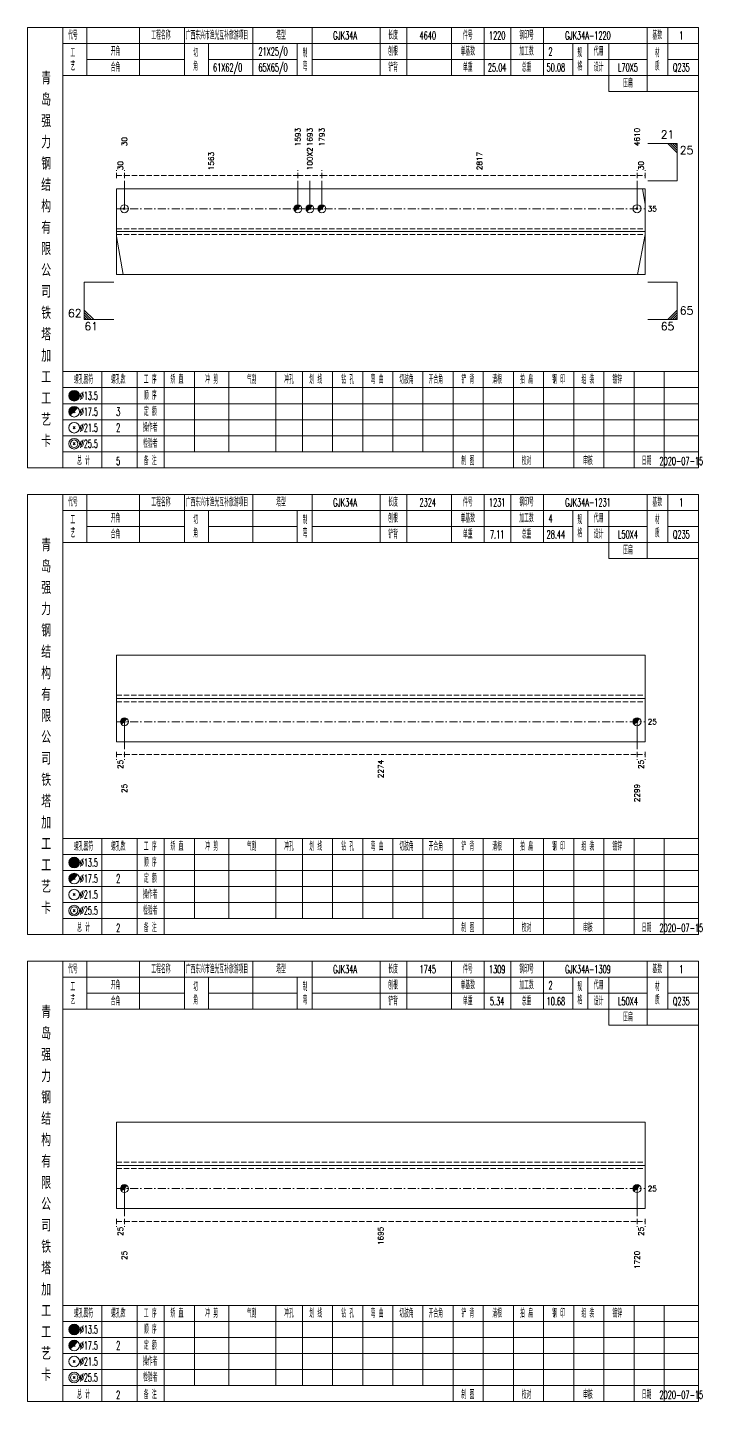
# Model space of a CAD drawing. Extents: x 0 to 2606, y -377 to 6479.
# Drawn here: x 523 to 776, y 700 to 1215 of the extents above; entities that cross this region are included whole.
import ezdxf
from ezdxf.enums import TextEntityAlignment as Align

# ---------------------------------------------------------------- set-up
doc = ezdxf.new("R2010")
doc.units = 0
doc.header["$MEASUREMENT"] = 0
doc.linetypes.add('一点画线', pattern=[5.2, 3, -1, 0.2, -1])
doc.linetypes.add('虚线', pattern=[2.75, 2, -0.75])
doc.layers.get('0').update_dxf_attribs({"linetype": 'CONTINUOUS', "lineweight": 25})
doc.layers.add('1', color=7, linetype='CONTINUOUS', lineweight=25)
doc.layers.add('4', color=7, linetype='CONTINUOUS', lineweight=25)
doc.styles.get("Standard").update_dxf_attribs({"font": 'simplex.shx', "width": 0.7, "height": 3, "bigfont": 'gbhzfs.shx'})

msp = doc.modelspace()

# ---------------------------------------------------------------- linework, layer by layer
at = {"color": 7, "linetype": 'Continuous', "lineweight": 13}
for p, q in [((766.2, 1171.5), (755.2, 1171.5)), ((762.7, 1171.5), (766.2, 1168)), ((763.57, 1171.5), (766.2, 1168.88)), ((764.45, 1171.5), (766.2, 1169.75)), ((765.32, 1171.5), (766.2, 1170.62)), ((766.2, 1157.5), (766.2, 1171.5)), ((559.1, 1147.07), (559.1, 1157.5)), ((624.11, 1147.07), (624.11, 1157.5)), ((628.61, 1147.07), (628.61, 1157.5)), ((633.11, 1147.07), (633.11, 1157.5)), ((751.2, 1147.07), (751.2, 1157.5)), ((754.2, 1148.83), (753.3, 1154.57)), ((766.2, 1157.5), (755.2, 1157.5)), ((558.8, 1146.77), (559.4, 1147.37)), ((559.4, 1146.77), (558.8, 1147.37)), ((750.9, 1146.77), (751.5, 1147.37)), ((751.5, 1146.77), (750.9, 1147.37)), ((556.1, 1136.66), (558.7, 1122.43)), ((754.2, 1137.35), (751.42, 1122.43)), ((544.1, 1119.5), (555.1, 1119.5)), ((544.1, 1119.5), (544.1, 1105.5)), ((766.2, 1119.5), (755.2, 1119.5)), ((766.2, 1119.5), (766.2, 1105.5)), ((547.6, 1105.5), (544.1, 1109)), ((546.72, 1105.5), (544.1, 1108.12)), ((762.7, 1105.5), (766.2, 1109)), ((763.57, 1105.5), (766.2, 1108.12)), ((545.85, 1105.5), (544.1, 1107.25)), ((544.97, 1105.5), (544.1, 1106.38)), ((544.1, 1105.5), (555.1, 1105.5)), ((766.2, 1105.5), (755.2, 1105.5)), ((764.45, 1105.5), (766.2, 1107.25)), ((765.32, 1105.5), (766.2, 1106.38)), ((559.1, 954.8), (559.1, 944.5)), ((751.2, 954.8), (751.2, 944.5)), ((559.1, 779.8), (559.1, 769.5)), ((751.2, 779.8), (751.2, 769.5))]:
    msp.add_line(p, q, dxfattribs=at)
at = {"color": 8, "linetype": '虚线', "lineweight": 9}
for p, q in [((556.1, 1158.5), (556.1, 1161.5)), ((556.1, 1159.5), (559.1, 1159.5)), ((559.1, 1158.5), (559.1, 1161.5)), ((559.1, 1158.5), (559.1, 1161.5)), ((559.1, 1159.5), (624.11, 1159.5)), ((624.11, 1158.5), (624.11, 1161.5)), ((624.11, 1158.5), (624.11, 1161.5)), ((624.11, 1159.5), (633.11, 1159.5)), ((633.11, 1158.5), (633.11, 1161.5)), ((633.11, 1158.5), (633.11, 1161.5)), ((633.11, 1159.5), (751.2, 1159.5)), ((751.2, 1158.5), (751.2, 1161.5)), ((751.2, 1158.5), (751.2, 1161.5)), ((751.2, 1159.5), (754.2, 1159.5)), ((754.2, 1158.5), (754.2, 1161.5)), ((556.1, 943.5), (556.1, 940.5)), ((556.1, 942.5), (559.1, 942.5)), ((559.1, 943.5), (559.1, 940.5)), ((559.1, 943.5), (559.1, 940.5)), ((559.1, 942.5), (751.2, 942.5)), ((751.2, 943.5), (751.2, 940.5)), ((751.2, 943.5), (751.2, 940.5)), ((751.2, 942.5), (754.2, 942.5)), ((754.2, 943.5), (754.2, 940.5)), ((556.1, 768.5), (556.1, 765.5)), ((556.1, 767.5), (559.1, 767.5)), ((559.1, 768.5), (559.1, 765.5)), ((559.1, 768.5), (559.1, 765.5)), ((559.1, 767.5), (751.2, 767.5)), ((751.2, 768.5), (751.2, 765.5)), ((751.2, 768.5), (751.2, 765.5)), ((751.2, 767.5), (754.2, 767.5)), ((754.2, 768.5), (754.2, 765.5))]:
    msp.add_line(p, q, dxfattribs=at)
at = {"color": 7, "linetype": 'Continuous', "lineweight": 18}
for p, q in [((556.1, 1154.57), (556.1, 1122.43)), ((556.1, 1154.57), (754.2, 1154.57)), ((754.2, 1154.57), (754.2, 1122.43)), ((556.1, 1138.5), (754.2, 1138.5)), ((556.1, 979.7), (556.1, 947.3)), ((556.1, 979.7), (754.2, 979.7)), ((754.2, 979.7), (754.2, 947.3)), ((556.1, 963.5), (754.2, 963.5)), ((556.1, 804.7), (556.1, 772.3)), ((556.1, 804.7), (754.2, 804.7)), ((754.2, 804.7), (754.2, 772.3)), ((556.1, 788.5), (754.2, 788.5))]:
    msp.add_line(p, q, dxfattribs=at)
at = {"color": 3, "linetype": '一点画线', "lineweight": 13}
for p, q in [((556.1, 1147.07), (754.2, 1147.07)), ((556.1, 954.8), (754.2, 954.8)), ((556.1, 779.8), (754.2, 779.8))]:
    msp.add_line(p, q, dxfattribs=at)
at = {"color": 7, "linetype": 'Continuous', "lineweight": 0}
for p, q in [((623.81, 1146.77), (624.41, 1147.37)), ((623.81, 1147.37), (624.41, 1146.77)), ((628.31, 1146.77), (628.91, 1147.37)), ((628.31, 1147.37), (628.91, 1146.77)), ((632.81, 1146.77), (633.41, 1147.37)), ((632.81, 1147.37), (633.41, 1146.77))]:
    msp.add_line(p, q, dxfattribs=at)
at = {"color": 1, "linetype": '虚线', "lineweight": 18}
for p, q in [((556.1, 1139.57), (754.2, 1139.57)), ((556.1, 1137.43), (754.2, 1137.43)), ((556.1, 964.7), (754.2, 964.7)), ((556.1, 962.3), (754.2, 962.3)), ((556.1, 789.7), (754.2, 789.7)), ((556.1, 787.3), (754.2, 787.3))]:
    msp.add_line(p, q, dxfattribs=at)
at = {"color": 7, "linetype": 'Continuous', "lineweight": 13}
for centre in [(559.1, 1147.07), (624.11, 1147.07), (628.61, 1147.07), (633.11, 1147.07), (751.2, 1147.07)]:
    msp.add_circle(centre, 1.5, dxfattribs=at)
for centre, radius in [((624.11, 1147.07), 1.35), ((624.11, 1147.07), 1.2), ((624.11, 1147.07), 1.05), ((624.11, 1147.07), 0.9), ((624.11, 1147.07), 0.75), ((624.11, 1147.07), 0.6), ((624.11, 1147.07), 0.45), ((624.11, 1147.07), 0.3), ((624.11, 1147.07), 0.15), ((628.61, 1147.07), 1.35), ((628.61, 1147.07), 1.2), ((628.61, 1147.07), 1.05), ((628.61, 1147.07), 0.9), ((628.61, 1147.07), 0.75), ((628.61, 1147.07), 0.6), ((628.61, 1147.07), 0.45), ((628.61, 1147.07), 0.3), ((628.61, 1147.07), 0.15), ((633.11, 1147.07), 1.35), ((633.11, 1147.07), 1.2), ((633.11, 1147.07), 1.05), ((633.11, 1147.07), 0.9), ((633.11, 1147.07), 0.75), ((633.11, 1147.07), 0.6), ((633.11, 1147.07), 0.45), ((633.11, 1147.07), 0.3), ((633.11, 1147.07), 0.15)]:
    msp.add_arc(centre, radius, 45, 225, dxfattribs=at)
at = {"layer": '1', "color": 7, "linetype": 'Continuous', "lineweight": 18}
for p, q in [((556.1, 1122.43), (754.2, 1122.43)), ((556.1, 947.3), (754.2, 947.3)), ((556.1, 772.3), (754.2, 772.3))]:
    msp.add_line(p, q, dxfattribs=at)
at = {"layer": '1', "color": 7, "linetype": 'Continuous', "lineweight": 0}
for p, q in [((558.8, 954.5), (559.4, 955.1)), ((558.8, 955.1), (559.4, 954.5)), ((750.9, 954.5), (751.5, 955.1)), ((750.9, 955.1), (751.5, 954.5)), ((558.8, 779.5), (559.4, 780.1)), ((558.8, 780.1), (559.4, 779.5)), ((750.9, 779.5), (751.5, 780.1)), ((750.9, 780.1), (751.5, 779.5))]:
    msp.add_line(p, q, dxfattribs=at)
at = {"layer": '1', "color": 7, "linetype": 'Continuous', "lineweight": 13}
for centre in [(559.1, 954.8), (751.2, 954.8), (559.1, 779.8), (751.2, 779.8)]:
    msp.add_circle(centre, 1.5, dxfattribs=at)
for centre, radius in [((559.1, 954.8), 1.35), ((559.1, 954.8), 1.2), ((559.1, 954.8), 1.05), ((559.1, 954.8), 0.9), ((559.1, 954.8), 0.75), ((559.1, 954.8), 0.6), ((559.1, 954.8), 0.45), ((559.1, 954.8), 0.3), ((559.1, 954.8), 0.15), ((751.2, 954.8), 1.35), ((751.2, 954.8), 1.2), ((751.2, 954.8), 1.05), ((751.2, 954.8), 0.9), ((751.2, 954.8), 0.75), ((751.2, 954.8), 0.6), ((751.2, 954.8), 0.45), ((751.2, 954.8), 0.3), ((751.2, 954.8), 0.15), ((559.1, 779.8), 1.35), ((559.1, 779.8), 1.2), ((559.1, 779.8), 1.05), ((559.1, 779.8), 0.9), ((559.1, 779.8), 0.75), ((559.1, 779.8), 0.6), ((559.1, 779.8), 0.45), ((559.1, 779.8), 0.3), ((559.1, 779.8), 0.15), ((751.2, 779.8), 1.35), ((751.2, 779.8), 1.2), ((751.2, 779.8), 1.05), ((751.2, 779.8), 0.9), ((751.2, 779.8), 0.75), ((751.2, 779.8), 0.6), ((751.2, 779.8), 0.45), ((751.2, 779.8), 0.3), ((751.2, 779.8), 0.15)]:
    msp.add_arc(centre, radius, 45, 225, dxfattribs=at)
at = {"layer": '4', "color": 1, "linetype": 'Continuous', "lineweight": 18}
for p, q in [((536.1, 1050), (536.1, 1215)), ((545, 1197), (545, 1215)), ((564.8, 1197), (564.8, 1215)), ((581.6, 1197), (581.6, 1215)), ((607.2, 1197), (607.2, 1215)), ((629.5, 1197), (629.5, 1215)), ((655, 1197), (655, 1215)), ((665, 1197), (665, 1215)), ((681.7, 1197), (681.7, 1215)), ((693.9, 1197), (693.9, 1215)), ((703.9, 1197), (703.9, 1215)), ((716.1, 1197), (716.1, 1215)), ((755, 1191), (755, 1215)), ((762.8, 1197), (762.8, 1215)), ((536.1, 1209), (774.2, 1209)), ((590.6, 1197), (590.6, 1209)), ((623.9, 1197), (623.9, 1209)), ((727.2, 1197), (727.2, 1209)), ((732.8, 1197), (732.8, 1209)), ((740.6, 1191), (740.6, 1209)), ((545, 1203), (581.6, 1203)), ((590.6, 1203), (623.9, 1203)), ((629.5, 1203), (727.2, 1203)), ((732.8, 1203), (755, 1203)), ((762.8, 1203), (774.2, 1203)), ((536.1, 1197), (774.2, 1197)), ((740.6, 1191), (774.2, 1191)), ((536.1, 1086), (774.2, 1086)), ((550.6, 1050), (550.6, 1086)), ((563.9, 1050), (563.9, 1086)), ((574, 1050), (574, 1086)), ((585.4, 1056), (585.4, 1086)), ((598.3, 1056), (598.3, 1086)), ((615.9, 1056), (615.9, 1086)), ((625.8, 1056), (625.8, 1086)), ((637.1, 1056), (637.1, 1086)), ((648.4, 1056), (648.4, 1086)), ((659.7, 1056), (659.7, 1086)), ((670.9, 1056), (670.9, 1086)), ((682.3, 1056), (682.3, 1086)), ((693.6, 1056), (693.6, 1086)), ((704.9, 1056), (704.9, 1086)), ((716.2, 1056), (716.2, 1086)), ((727.5, 1056), (727.5, 1086)), ((738.8, 1056), (738.8, 1086)), ((750.1, 1056), (750.1, 1086)), ((761.4, 1056), (761.4, 1086)), ((536.1, 1080), (774.2, 1080)), ((536.1, 1074), (774.2, 1074)), ((536.1, 1068), (774.2, 1068)), ((536.1, 1062), (774.2, 1062)), ((536.1, 1056), (774.2, 1056)), ((682.3, 1050), (682.3, 1056)), ((693.6, 1050), (693.6, 1056)), ((704.9, 1050), (704.9, 1056)), ((716.2, 1050), (716.2, 1056)), ((727.5, 1050), (727.5, 1056)), ((738.8, 1050), (738.8, 1056)), ((750.1, 1050), (750.1, 1056)), ((761.4, 1050), (761.4, 1056)), ((536.1, 875), (536.1, 1040)), ((545, 1022), (545, 1040)), ((564.8, 1022), (564.8, 1040)), ((581.6, 1022), (581.6, 1040)), ((607.2, 1022), (607.2, 1040)), ((629.5, 1022), (629.5, 1040)), ((655, 1022), (655, 1040)), ((665, 1022), (665, 1040)), ((681.7, 1022), (681.7, 1040)), ((693.9, 1022), (693.9, 1040)), ((703.9, 1022), (703.9, 1040)), ((716.1, 1022), (716.1, 1040)), ((755, 1016), (755, 1040)), ((762.8, 1022), (762.8, 1040)), ((536.1, 1034), (774.2, 1034)), ((590.6, 1022), (590.6, 1034)), ((623.9, 1022), (623.9, 1034)), ((727.2, 1022), (727.2, 1034)), ((732.8, 1022), (732.8, 1034)), ((740.6, 1016), (740.6, 1034)), ((545, 1028), (581.6, 1028)), ((590.6, 1028), (623.9, 1028)), ((629.5, 1028), (727.2, 1028)), ((732.8, 1028), (755, 1028)), ((762.8, 1028), (774.2, 1028)), ((536.1, 1022), (774.2, 1022)), ((740.6, 1016), (774.2, 1016)), ((536.1, 911), (774.2, 911)), ((550.6, 875), (550.6, 911)), ((563.9, 875), (563.9, 911)), ((574, 875), (574, 911)), ((585.4, 881), (585.4, 911)), ((598.3, 881), (598.3, 911)), ((615.9, 881), (615.9, 911)), ((625.8, 881), (625.8, 911)), ((637.1, 881), (637.1, 911)), ((648.4, 881), (648.4, 911)), ((659.7, 881), (659.7, 911)), ((670.9, 881), (670.9, 911)), ((682.3, 881), (682.3, 911)), ((693.6, 881), (693.6, 911)), ((704.9, 881), (704.9, 911)), ((716.2, 881), (716.2, 911)), ((727.5, 881), (727.5, 911)), ((738.8, 881), (738.8, 911)), ((750.1, 881), (750.1, 911)), ((761.4, 881), (761.4, 911)), ((536.1, 905), (774.2, 905)), ((536.1, 899), (774.2, 899)), ((536.1, 893), (774.2, 893)), ((536.1, 887), (774.2, 887)), ((536.1, 881), (774.2, 881)), ((682.3, 875), (682.3, 881)), ((693.6, 875), (693.6, 881)), ((704.9, 875), (704.9, 881)), ((716.2, 875), (716.2, 881)), ((727.5, 875), (727.5, 881)), ((738.8, 875), (738.8, 881)), ((750.1, 875), (750.1, 881)), ((761.4, 875), (761.4, 881)), ((536.1, 700), (536.1, 865)), ((545, 847), (545, 865)), ((564.8, 847), (564.8, 865)), ((581.6, 847), (581.6, 865)), ((607.2, 847), (607.2, 865)), ((629.5, 847), (629.5, 865)), ((655, 847), (655, 865)), ((665, 847), (665, 865)), ((681.7, 847), (681.7, 865)), ((693.9, 847), (693.9, 865)), ((703.9, 847), (703.9, 865)), ((716.1, 847), (716.1, 865)), ((755, 841), (755, 865)), ((762.8, 847), (762.8, 865)), ((536.1, 859), (774.2, 859)), ((590.6, 847), (590.6, 859)), ((623.9, 847), (623.9, 859)), ((727.2, 847), (727.2, 859)), ((732.8, 847), (732.8, 859)), ((740.6, 841), (740.6, 859)), ((545, 853), (581.6, 853)), ((590.6, 853), (623.9, 853)), ((629.5, 853), (727.2, 853)), ((732.8, 853), (755, 853)), ((762.8, 853), (774.2, 853)), ((536.1, 847), (774.2, 847)), ((740.6, 841), (774.2, 841)), ((536.1, 736), (774.2, 736)), ((550.6, 700), (550.6, 736)), ((563.9, 700), (563.9, 736)), ((574, 700), (574, 736)), ((585.4, 706), (585.4, 736)), ((598.3, 706), (598.3, 736)), ((615.9, 706), (615.9, 736)), ((625.8, 706), (625.8, 736)), ((637.1, 706), (637.1, 736)), ((648.4, 706), (648.4, 736)), ((659.7, 706), (659.7, 736)), ((670.9, 706), (670.9, 736)), ((682.3, 706), (682.3, 736)), ((693.6, 706), (693.6, 736)), ((704.9, 706), (704.9, 736)), ((716.2, 706), (716.2, 736)), ((727.5, 706), (727.5, 736)), ((738.8, 706), (738.8, 736)), ((750.1, 706), (750.1, 736)), ((761.4, 706), (761.4, 736)), ((536.1, 730), (774.2, 730)), ((536.1, 724), (774.2, 724)), ((536.1, 718), (774.2, 718)), ((536.1, 712), (774.2, 712)), ((536.1, 706), (774.2, 706)), ((682.3, 700), (682.3, 706)), ((693.6, 700), (693.6, 706)), ((704.9, 700), (704.9, 706)), ((716.2, 700), (716.2, 706)), ((727.5, 700), (727.5, 706)), ((738.8, 700), (738.8, 706)), ((750.1, 700), (750.1, 706)), ((761.4, 700), (761.4, 706))]:
    msp.add_line(p, q, dxfattribs=at)
at = {"layer": '4', "color": 7, "linetype": 'Continuous', "lineweight": 13}
for p, q in [((540.1, 1076.8), (540.5, 1077.2)), ((540.5, 1076.8), (540.1, 1077.2)), ((539.9, 1064.6), (540.7, 1065.4)), ((540.7, 1064.6), (539.9, 1065.4)), ((539.9, 1058.6), (540.7, 1059.4)), ((540.7, 1058.6), (539.9, 1059.4)), ((540.1, 901.8), (540.5, 902.2)), ((540.5, 901.8), (540.1, 902.2)), ((539.9, 889.6), (540.7, 890.4)), ((540.7, 889.6), (539.9, 890.4)), ((539.9, 883.6), (540.7, 884.4)), ((540.7, 883.6), (539.9, 884.4)), ((540.1, 726.8), (540.5, 727.2)), ((540.5, 726.8), (540.1, 727.2)), ((539.9, 714.6), (540.7, 715.4)), ((540.7, 714.6), (539.9, 715.4)), ((539.9, 708.6), (540.7, 709.4)), ((540.7, 708.6), (539.9, 709.4))]:
    msp.add_line(p, q, dxfattribs=at)
at = {"layer": '4', "color": 7, "linetype": 'Continuous', "lineweight": 0}
for p, q in [((539.9, 1070.6), (540.7, 1071.4)), ((539.9, 1071.4), (540.7, 1070.6)), ((539.9, 895.6), (540.7, 896.4)), ((539.9, 896.4), (540.7, 895.6)), ((539.9, 720.6), (540.7, 721.4)), ((539.9, 721.4), (540.7, 720.6))]:
    msp.add_line(p, q, dxfattribs=at)
at = {"layer": '4', "color": 1, "linetype": 'Continuous', "lineweight": 18}
for points in [[(522.8, 1215), (522.8, 1050), (774.2, 1050), (774.2, 1215)], [(522.8, 1040), (522.8, 875), (774.2, 875), (774.2, 1040)], [(522.8, 865), (522.8, 700), (774.2, 700), (774.2, 865)]]:
    msp.add_lwpolyline(points, close=True, dxfattribs=at)
at = {"layer": '4', "color": 7, "linetype": 'Continuous', "lineweight": 13}
for centre, radius in [((540.3, 1077), 2), ((540.3, 1077), 1.8), ((540.3, 1077), 1.6), ((540.3, 1077), 1.4), ((540.3, 1077), 1.2), ((540.3, 1077), 1), ((540.3, 1077), 0.8), ((540.3, 1077), 0.6), ((540.3, 1077), 0.4), ((540.3, 1077), 0.2), ((540.3, 1071), 2), ((540.3, 1065), 2), ((540.3, 1059), 2), ((540.3, 1059), 1.4), ((540.3, 902), 2), ((540.3, 902), 1.8), ((540.3, 902), 1.6), ((540.3, 902), 1.4), ((540.3, 902), 1.2), ((540.3, 902), 1), ((540.3, 902), 0.8), ((540.3, 902), 0.6), ((540.3, 902), 0.4), ((540.3, 902), 0.2), ((540.3, 896), 2), ((540.3, 890), 2), ((540.3, 884), 2), ((540.3, 884), 1.4), ((540.3, 727), 2), ((540.3, 727), 1.8), ((540.3, 727), 1.6), ((540.3, 727), 1.4), ((540.3, 727), 1.2), ((540.3, 727), 1), ((540.3, 727), 0.8), ((540.3, 727), 0.6), ((540.3, 727), 0.4), ((540.3, 727), 0.2), ((540.3, 721), 2), ((540.3, 715), 2), ((540.3, 709), 2), ((540.3, 709), 1.4)]:
    msp.add_circle(centre, radius, dxfattribs=at)
for centre, radius in [((540.3, 1071), 1.8), ((540.3, 1071), 1.6), ((540.3, 1071), 1.4), ((540.3, 1071), 1.2), ((540.3, 1071), 1), ((540.3, 1071), 0.8), ((540.3, 1071), 0.6), ((540.3, 1071), 0.4), ((540.3, 1071), 0.2), ((540.3, 896), 1.8), ((540.3, 896), 1.6), ((540.3, 896), 1.4), ((540.3, 896), 1.2), ((540.3, 896), 1), ((540.3, 896), 0.8), ((540.3, 896), 0.6), ((540.3, 896), 0.4), ((540.3, 896), 0.2), ((540.3, 721), 1.8), ((540.3, 721), 1.6), ((540.3, 721), 1.4), ((540.3, 721), 1.2), ((540.3, 721), 1), ((540.3, 721), 0.8), ((540.3, 721), 0.6), ((540.3, 721), 0.4), ((540.3, 721), 0.2)]:
    msp.add_arc(centre, radius, 45, 225, dxfattribs=at)

# ---------------------------------------------------------------- texts
at = {"color": 7, "linetype": 'Continuous', "lineweight": 13}
for s, p in [('1593', (624.11, 1170.5)), ('1693', (628.61, 1170.5)), ('1793', (633.11, 1170.5)), ('4610', (751.2, 1170.5)), ('30', (559.1, 1170.5))]:
    msp.add_text(s, height=2, rotation=90, dxfattribs=at).set_placement(p, align=Align.MIDDLE_LEFT)
for s, p in [('21', (765.2, 1172.5)), ('62', (543.1, 1105.5))]:
    msp.add_text(s, height=3, dxfattribs=at).set_placement(p, align=Align.BOTTOM_RIGHT)
at = {"color": 8, "linetype": 'Continuous', "lineweight": 9}
for s, p in [('100X2', (628.61, 1161.5)), ('30', (557.6, 1161.5)), ('1563', (591.61, 1161.5)), ('2817', (692.16, 1161.5)), ('30', (752.7, 1161.5))]:
    msp.add_text(s, height=2, rotation=90, dxfattribs=at).set_placement(p, align=Align.MIDDLE_LEFT)
at = {"color": 7, "linetype": 'Continuous', "lineweight": 13}
for s, p in [('25', (767.2, 1170.5)), ('61', (544.1, 1104.5))]:
    msp.add_text(s, height=3, dxfattribs=at).set_placement(p, align=Align.TOP_LEFT)
for s, p in [('35', (755.2, 1147.07)), ('25', (755.2, 954.8)), ('25', (755.2, 779.8))]:
    msp.add_text(s, height=2, dxfattribs=at).set_placement(p, align=Align.MIDDLE_LEFT)
msp.add_text('65', height=3, dxfattribs=at).set_placement((767.2, 1106.5), align=Align.BOTTOM_LEFT)
msp.add_text('65', height=3, dxfattribs=at).set_placement((765.2, 1104.5), align=Align.TOP_RIGHT)
at = {"color": 8, "linetype": 'Continuous', "lineweight": 9}
for s, p in [('25', (557.6, 940.5)), ('2274', (655.15, 940.5)), ('25', (752.7, 940.5)), ('25', (557.6, 765.5)), ('1695', (655.15, 765.5)), ('25', (752.7, 765.5))]:
    msp.add_text(s, height=2, rotation=90, dxfattribs=at).set_placement(p, align=Align.MIDDLE_RIGHT)
at = {"layer": '1', "color": 7, "linetype": 'Continuous', "lineweight": 13}
for s, p in [('25', (559.1, 931.5)), ('2299', (751.2, 931.5)), ('25', (559.1, 756.5)), ('1720', (751.2, 756.5))]:
    msp.add_text(s, height=2, rotation=90, dxfattribs=at).set_placement(p, align=Align.MIDDLE_RIGHT)
at = {"layer": '4', "color": 1, "linetype": 'Continuous', "lineweight": 13}
for s, height, width, p in [('代号', 3, 0.6, (539.8, 1212)), ('工程名称', 3, 0.6, (572.8, 1212)), ('广西东兴市渔光互补旅游项目', 3, 0.6, (593.8, 1212)), ('塔型', 3, 0.6, (617.8, 1212)), ('GJK34A', 3, 0.6, (641.8, 1212)), ('长度', 3, 0.6, (659.8, 1212)), ('4640', 3, 0.6, (672.8, 1212)), ('件号', 3, 0.6, (687.8, 1212)), ('1220', 3, 0.6, (698.8, 1212)), ('钢印号', 3, 0.6, (709.8, 1212)), ('GJK34A-1220', 3, 0.6, (732.8, 1212)), ('基数', 3, 0.6, (758.8, 1212)), ('1', 3, 0.6, (767.8, 1212)), ('工', 3, 0.6, (539.8, 1205.4)), ('开角', 3, 0.6, (555.8, 1206)), ('切', 3, 0.6, (585.8, 1205.4)), ('21X25/0', 3, 0.6, (614.8, 1206)), ('制', 3, 0.6, (626.8, 1205.4)), ('刨根', 3, 0.6, (659.8, 1206)), ('单基数', 3, 0.6, (687.8, 1206)), ('加工数', 3, 0.6, (709.8, 1206)), ('2', 3, 0.6, (718.8, 1206)), ('规', 3, 0.6, (729.8, 1205.4)), ('代用', 3, 0.6, (736.8, 1206)), ('材', 3, 0.6, (758.8, 1205.4)), ('艺', 3, 0.6, (539.8, 1200.4)), ('合角', 3, 0.6, (555.8, 1200)), ('角', 3, 0.6, (585.8, 1200.4)), ('61X62/0', 3, 0.6, (597.8, 1200)), ('65X65/0', 3, 0.6, (614.8, 1200)), ('弯', 3, 0.6, (626.8, 1200.4)), ('铲背', 3, 0.6, (659.8, 1200)), ('单重', 3, 0.6, (687.8, 1200)), ('25.04', 3, 0.6, (698.8, 1200)), ('总重', 3, 0.6, (709.8, 1200)), ('50.08', 3, 0.6, (720.8, 1200)), ('格', 3, 0.6, (729.8, 1200.4)), ('设计', 3, 0.6, (736.8, 1200)), ('L70X5', 3, 0.6, (747.8, 1200)), ('质', 3, 0.6, (758.8, 1200.4)), ('Q235', 3, 0.6, (767.8, 1200)), ('青', 4.6, 0.8, (529.8, 1196)), ('压扁', 3, 0.6, (747.8, 1194)), ('岛', 4.6, 0.8, (529.8, 1188)), ('强', 4.6, 0.8, (529.8, 1180)), ('力', 4.6, 0.8, (529.8, 1172)), ('钢', 4.6, 0.8, (529.8, 1164)), ('结', 4.6, 0.8, (529.8, 1156)), ('构', 4.6, 0.8, (529.8, 1148)), ('有', 4.6, 0.8, (529.8, 1140)), ('限', 4.6, 0.8, (529.8, 1132)), ('公', 4.6, 0.8, (529.8, 1124)), ('司', 4.6, 0.8, (529.8, 1116)), ('铁', 4.6, 0.8, (529.8, 1108)), ('塔', 4.6, 0.8, (529.8, 1100)), ('加', 4.6, 0.8, (529.8, 1092)), ('工', 4.6, 0.8, (529.8, 1084)), ('螺孔图符', 3, 0.6, (543.8, 1083)), ('螺孔数', 3, 0.6, (556.8, 1083)), ('工 序', 3, 0.6, (568.8, 1083)), ('矫 直', 3, 0.6, (578.8, 1083)), ('冲 剪', 3, 0.6, (591.8, 1083)), ('气割', 3, 0.6, (606.8, 1083)), ('冲孔', 3, 0.6, (620.8, 1083)), ('划 线', 3, 0.6, (630.8, 1083)), ('钻 孔', 3, 0.6, (642.8, 1083)), ('弯 曲', 3, 0.6, (653.8, 1083)), ('切肢角', 3, 0.6, (664.8, 1083)), ('开合角', 3, 0.6, (675.8, 1083)), ('铲 背', 3, 0.6, (687.8, 1083)), ('清根', 3, 0.6, (698.8, 1083)), ('拍 扁', 3, 0.6, (709.8, 1083)), ('钢 印', 3, 0.6, (721.8, 1083)), ('组 装', 3, 0.6, (732.8, 1083)), ('镀锌', 3, 0.6, (743.8, 1083)), ('工', 4.6, 0.8, (529.8, 1076)), ('%%C13.5', 3, 0.5, (545.8, 1077)), ('顺 序', 3, 0.6, (568.8, 1077)), ('%%C17.5', 3, 0.5, (545.8, 1071)), ('3', 3.2, 0.6, (556.8, 1071)), ('定 额', 3, 0.6, (568.8, 1071)), ('艺', 4.6, 0.8, (529.8, 1068)), ('%%C21.5', 3, 0.5, (545.8, 1065)), ('2', 3.2, 0.6, (556.8, 1065)), ('操作者', 3, 0.6, (568.8, 1065)), ('卡', 4.6, 0.8, (529.8, 1060)), ('%%C25.5', 3, 0.5, (545.8, 1059)), ('检验者', 3, 0.6, (568.8, 1059)), ('总 计', 3, 0.6, (543.8, 1052.5)), ('5', 3, 0.6, (556.8, 1052.5)), ('备 注', 3, 0.6, (568.8, 1052.5)), ('制 图', 3, 0.6, (687.8, 1052.5)), ('校对', 3, 0.6, (709.8, 1052.5)), ('审核', 3, 0.6, (732.8, 1052.5)), ('日期', 3, 0.6, (754.8, 1052.5)), ('2020-07-15', 3, 0.6, (767.8, 1052.5)), ('代号', 3, 0.6, (539.8, 1037)), ('工程名称', 3, 0.6, (572.8, 1037)), ('广西东兴市渔光互补旅游项目', 3, 0.6, (593.8, 1037)), ('塔型', 3, 0.6, (617.8, 1037)), ('GJK34A', 3, 0.6, (641.8, 1037)), ('长度', 3, 0.6, (659.8, 1037)), ('2324', 3, 0.6, (672.8, 1037)), ('件号', 3, 0.6, (687.8, 1037)), ('1231', 3, 0.6, (698.8, 1037)), ('钢印号', 3, 0.6, (709.8, 1037)), ('GJK34A-1231', 3, 0.6, (732.8, 1037)), ('基数', 3, 0.6, (758.8, 1037)), ('1', 3, 0.6, (767.8, 1037)), ('工', 3, 0.6, (539.8, 1030.4)), ('开角', 3, 0.6, (555.8, 1031)), ('切', 3, 0.6, (585.8, 1030.4)), ('制', 3, 0.6, (626.8, 1030.4)), ('刨根', 3, 0.6, (659.8, 1031)), ('单基数', 3, 0.6, (687.8, 1031)), ('加工数', 3, 0.6, (709.8, 1031)), ('4', 3, 0.6, (718.8, 1031)), ('规', 3, 0.6, (729.8, 1030.4)), ('代用', 3, 0.6, (736.8, 1031)), ('材', 3, 0.6, (758.8, 1030.4)), ('艺', 3, 0.6, (539.8, 1025.4)), ('合角', 3, 0.6, (555.8, 1025)), ('角', 3, 0.6, (585.8, 1025.4)), ('弯', 3, 0.6, (626.8, 1025.4)), ('铲背', 3, 0.6, (659.8, 1025)), ('单重', 3, 0.6, (687.8, 1025)), ('7.11', 3, 0.6, (698.8, 1025)), ('总重', 3, 0.6, (709.8, 1025)), ('28.44', 3, 0.6, (720.8, 1025)), ('格', 3, 0.6, (729.8, 1025.4)), ('设计', 3, 0.6, (736.8, 1025)), ('L50X4', 3, 0.6, (747.8, 1025)), ('质', 3, 0.6, (758.8, 1025.4)), ('Q235', 3, 0.6, (767.8, 1025)), ('青', 4.6, 0.8, (529.8, 1021)), ('压扁', 3, 0.6, (747.8, 1019)), ('岛', 4.6, 0.8, (529.8, 1013)), ('强', 4.6, 0.8, (529.8, 1005)), ('力', 4.6, 0.8, (529.8, 997)), ('钢', 4.6, 0.8, (529.8, 989)), ('结', 4.6, 0.8, (529.8, 981)), ('构', 4.6, 0.8, (529.8, 973)), ('有', 4.6, 0.8, (529.8, 965)), ('限', 4.6, 0.8, (529.8, 957)), ('公', 4.6, 0.8, (529.8, 949)), ('司', 4.6, 0.8, (529.8, 941)), ('铁', 4.6, 0.8, (529.8, 933)), ('塔', 4.6, 0.8, (529.8, 925)), ('加', 4.6, 0.8, (529.8, 917)), ('工', 4.6, 0.8, (529.8, 909)), ('螺孔图符', 3, 0.6, (543.8, 908)), ('螺孔数', 3, 0.6, (556.8, 908)), ('工 序', 3, 0.6, (568.8, 908)), ('矫 直', 3, 0.6, (578.8, 908)), ('冲 剪', 3, 0.6, (591.8, 908)), ('气割', 3, 0.6, (606.8, 908)), ('冲孔', 3, 0.6, (620.8, 908)), ('划 线', 3, 0.6, (630.8, 908)), ('钻 孔', 3, 0.6, (642.8, 908)), ('弯 曲', 3, 0.6, (653.8, 908)), ('切肢角', 3, 0.6, (664.8, 908)), ('开合角', 3, 0.6, (675.8, 908)), ('铲 背', 3, 0.6, (687.8, 908)), ('清根', 3, 0.6, (698.8, 908)), ('拍 扁', 3, 0.6, (709.8, 908)), ('钢 印', 3, 0.6, (721.8, 908)), ('组 装', 3, 0.6, (732.8, 908)), ('镀锌', 3, 0.6, (743.8, 908)), ('工', 4.6, 0.8, (529.8, 901)), ('%%C13.5', 3, 0.5, (545.8, 902)), ('顺 序', 3, 0.6, (568.8, 902)), ('%%C17.5', 3, 0.5, (545.8, 896)), ('2', 3.2, 0.6, (556.8, 896)), ('定 额', 3, 0.6, (568.8, 896)), ('艺', 4.6, 0.8, (529.8, 893)), ('%%C21.5', 3, 0.5, (545.8, 890)), ('操作者', 3, 0.6, (568.8, 890)), ('卡', 4.6, 0.8, (529.8, 885)), ('检验者', 3, 0.6, (568.8, 884)), ('%%C25.5', 3, 0.5, (545.8, 884)), ('总 计', 3, 0.6, (543.8, 877.5)), ('2', 3, 0.6, (556.8, 877.5)), ('备 注', 3, 0.6, (568.8, 877.5)), ('制 图', 3, 0.6, (687.8, 877.5)), ('校对', 3, 0.6, (709.8, 877.5)), ('审核', 3, 0.6, (732.8, 877.5)), ('日期', 3, 0.6, (754.8, 877.5)), ('2020-07-15', 3, 0.6, (767.8, 877.5)), ('代号', 3, 0.6, (539.8, 862)), ('工程名称', 3, 0.6, (572.8, 862)), ('广西东兴市渔光互补旅游项目', 3, 0.6, (593.8, 862)), ('塔型', 3, 0.6, (617.8, 862)), ('GJK34A', 3, 0.6, (641.8, 862)), ('长度', 3, 0.6, (659.8, 862)), ('1745', 3, 0.6, (672.8, 862)), ('件号', 3, 0.6, (687.8, 862)), ('1309', 3, 0.6, (698.8, 862)), ('钢印号', 3, 0.6, (709.8, 862)), ('GJK34A-1309', 3, 0.6, (732.8, 862)), ('基数', 3, 0.6, (758.8, 862)), ('1', 3, 0.6, (767.8, 862)), ('工', 3, 0.6, (539.8, 855.4)), ('开角', 3, 0.6, (555.8, 856)), ('切', 3, 0.6, (585.8, 855.4)), ('制', 3, 0.6, (626.8, 855.4)), ('刨根', 3, 0.6, (659.8, 856)), ('单基数', 3, 0.6, (687.8, 856)), ('加工数', 3, 0.6, (709.8, 856)), ('2', 3, 0.6, (718.8, 856)), ('规', 3, 0.6, (729.8, 855.4)), ('代用', 3, 0.6, (736.8, 856)), ('材', 3, 0.6, (758.8, 855.4)), ('艺', 3, 0.6, (539.8, 850.4)), ('合角', 3, 0.6, (555.8, 850)), ('角', 3, 0.6, (585.8, 850.4)), ('弯', 3, 0.6, (626.8, 850.4)), ('铲背', 3, 0.6, (659.8, 850)), ('单重', 3, 0.6, (687.8, 850)), ('5.34', 3, 0.6, (698.8, 850)), ('总重', 3, 0.6, (709.8, 850)), ('10.68', 3, 0.6, (720.8, 850)), ('格', 3, 0.6, (729.8, 850.4)), ('设计', 3, 0.6, (736.8, 850)), ('L50X4', 3, 0.6, (747.8, 850)), ('质', 3, 0.6, (758.8, 850.4)), ('Q235', 3, 0.6, (767.8, 850)), ('青', 4.6, 0.8, (529.8, 846)), ('压扁', 3, 0.6, (747.8, 844)), ('岛', 4.6, 0.8, (529.8, 838)), ('强', 4.6, 0.8, (529.8, 830)), ('力', 4.6, 0.8, (529.8, 822)), ('钢', 4.6, 0.8, (529.8, 814)), ('结', 4.6, 0.8, (529.8, 806)), ('构', 4.6, 0.8, (529.8, 798)), ('有', 4.6, 0.8, (529.8, 790)), ('限', 4.6, 0.8, (529.8, 782)), ('公', 4.6, 0.8, (529.8, 774)), ('司', 4.6, 0.8, (529.8, 766)), ('铁', 4.6, 0.8, (529.8, 758)), ('塔', 4.6, 0.8, (529.8, 750)), ('加', 4.6, 0.8, (529.8, 742)), ('工', 4.6, 0.8, (529.8, 734)), ('螺孔图符', 3, 0.6, (543.8, 733)), ('螺孔数', 3, 0.6, (556.8, 733)), ('工 序', 3, 0.6, (568.8, 733)), ('矫 直', 3, 0.6, (578.8, 733)), ('冲 剪', 3, 0.6, (591.8, 733)), ('气割', 3, 0.6, (606.8, 733)), ('冲孔', 3, 0.6, (620.8, 733)), ('划 线', 3, 0.6, (630.8, 733)), ('钻 孔', 3, 0.6, (642.8, 733)), ('弯 曲', 3, 0.6, (653.8, 733)), ('切肢角', 3, 0.6, (664.8, 733)), ('开合角', 3, 0.6, (675.8, 733)), ('铲 背', 3, 0.6, (687.8, 733)), ('清根', 3, 0.6, (698.8, 733)), ('拍 扁', 3, 0.6, (709.8, 733)), ('钢 印', 3, 0.6, (721.8, 733)), ('组 装', 3, 0.6, (732.8, 733)), ('镀锌', 3, 0.6, (743.8, 733)), ('工', 4.6, 0.8, (529.8, 726)), ('%%C13.5', 3, 0.5, (545.8, 727)), ('顺 序', 3, 0.6, (568.8, 727)), ('%%C17.5', 3, 0.5, (545.8, 721)), ('2', 3.2, 0.6, (556.8, 721)), ('定 额', 3, 0.6, (568.8, 721)), ('艺', 4.6, 0.8, (529.8, 718)), ('%%C21.5', 3, 0.5, (545.8, 715)), ('操作者', 3, 0.6, (568.8, 715)), ('卡', 4.6, 0.8, (529.8, 710)), ('检验者', 3, 0.6, (568.8, 709)), ('%%C25.5', 3, 0.5, (545.8, 709)), ('总 计', 3, 0.6, (543.8, 702.5)), ('2', 3, 0.6, (556.8, 702.5)), ('备 注', 3, 0.6, (568.8, 702.5)), ('制 图', 3, 0.6, (687.8, 702.5)), ('校对', 3, 0.6, (709.8, 702.5)), ('审核', 3, 0.6, (732.8, 702.5)), ('日期', 3, 0.6, (754.8, 702.5)), ('2020-07-15', 3, 0.6, (767.8, 702.5))]:
    msp.add_text(s, height=height, dxfattribs=dict(at, width=width)).set_placement(p, align=Align.MIDDLE_CENTER)

doc.saveas('drawing.dxf')
